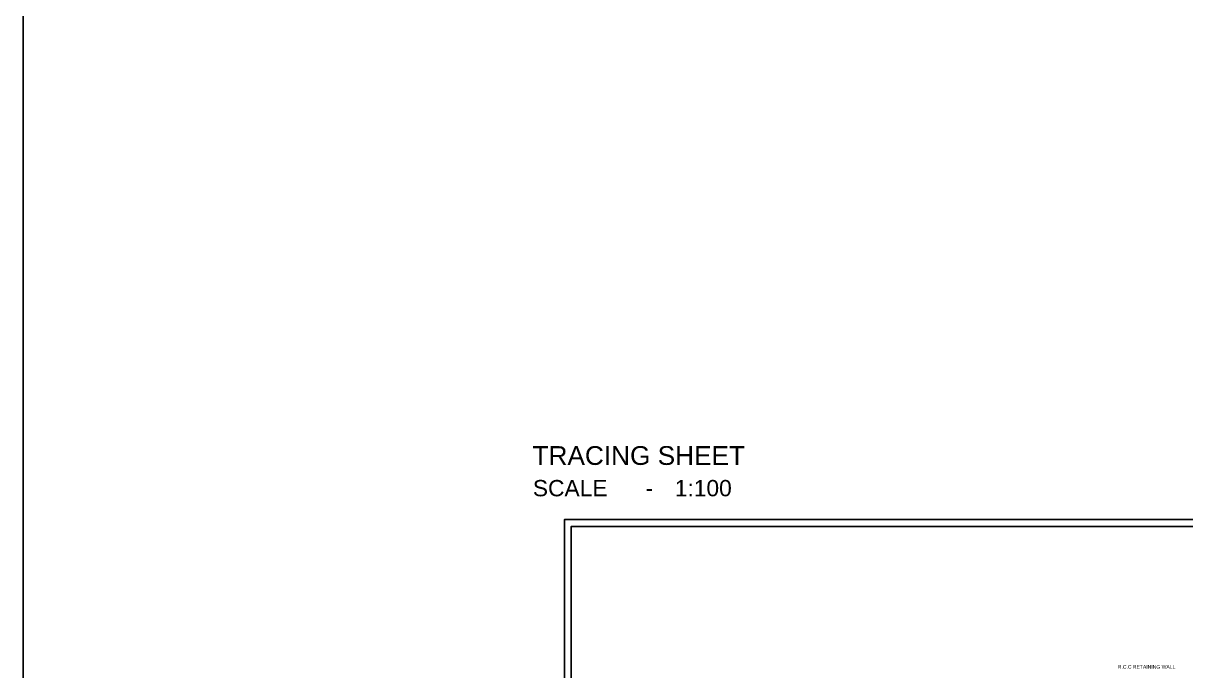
# Model space of a CAD drawing. Extents: x 53439 to 79867, y -144071 to -73305.
# Drawn here: x 53439 to 63124, y -136091 to -130700 of the extents above; entities that cross this region are included whole.
import ezdxf

# ---------------------------------------------------------------- set-up
doc = ezdxf.new("R2010")
doc.units = 0
doc.header["$LTSCALE"] = 0.1
doc.header["$MEASUREMENT"] = 0
for name, color, linetype in [('BOR', 200, 'CONTINUOUS'), ('BOR1', 230, 'CONTINUOUS'), ('LAYER4', 130, 'CONTINUOUS'), ('TEXT', 7, 'CONTINUOUS'), ('WALL', 6, 'CONTINUOUS')]:
    doc.layers.add(name, color=color, linetype=linetype)
doc.styles.add('2MM', font='arial.ttf', dxfattribs={"height": 100})
doc.styles.add('DUTCH', font='arial.ttf')

msp = doc.modelspace()

# ---------------------------------------------------------------- linework, layer by layer
at = {"layer": 'BOR'}
msp.add_lwpolyline([(74212.79, -134889.08), (58004.97, -134889.08), (58004.97, -143080.37), (74212.79, -143080.37)], close=True, dxfattribs=at)
at = {"layer": 'BOR1'}
msp.add_lwpolyline([(74269.31, -134832.56), (57948.44, -134832.56), (57948.44, -143136.89), (74269.31, -143136.89)], close=True, dxfattribs=at)
at = {"layer": 'WALL', "color": 6, "linetype": 'CONTINUOUS', "ltscale": 0.1}
msp.add_lwpolyline([(53439.41, -73304.98), (79867.15, -73304.98), (79867.15, -144071.42), (53439.41, -144071.42)], close=True, dxfattribs=at)

# ---------------------------------------------------------------- texts
at = {"layer": 'LAYER4', "style": '2MM'}
for s, height, p in [('TRACING SHEET', 156.2299, (57682.29, -134377.64)), ('SCALE      -', 135.8521, (57684.85, -134638.91)), ('1:100', 135.852, (58867.26, -134638.91))]:
    msp.add_text(s, height=height, dxfattribs=at).set_placement(p)
at = {"layer": 'TEXT', "style": 'DUTCH'}
msp.add_text('R.C.C RETAINING WALL', height=30, dxfattribs=at).set_placement((62558.07, -136074.12, -10.81))

doc.saveas('drawing.dxf')
